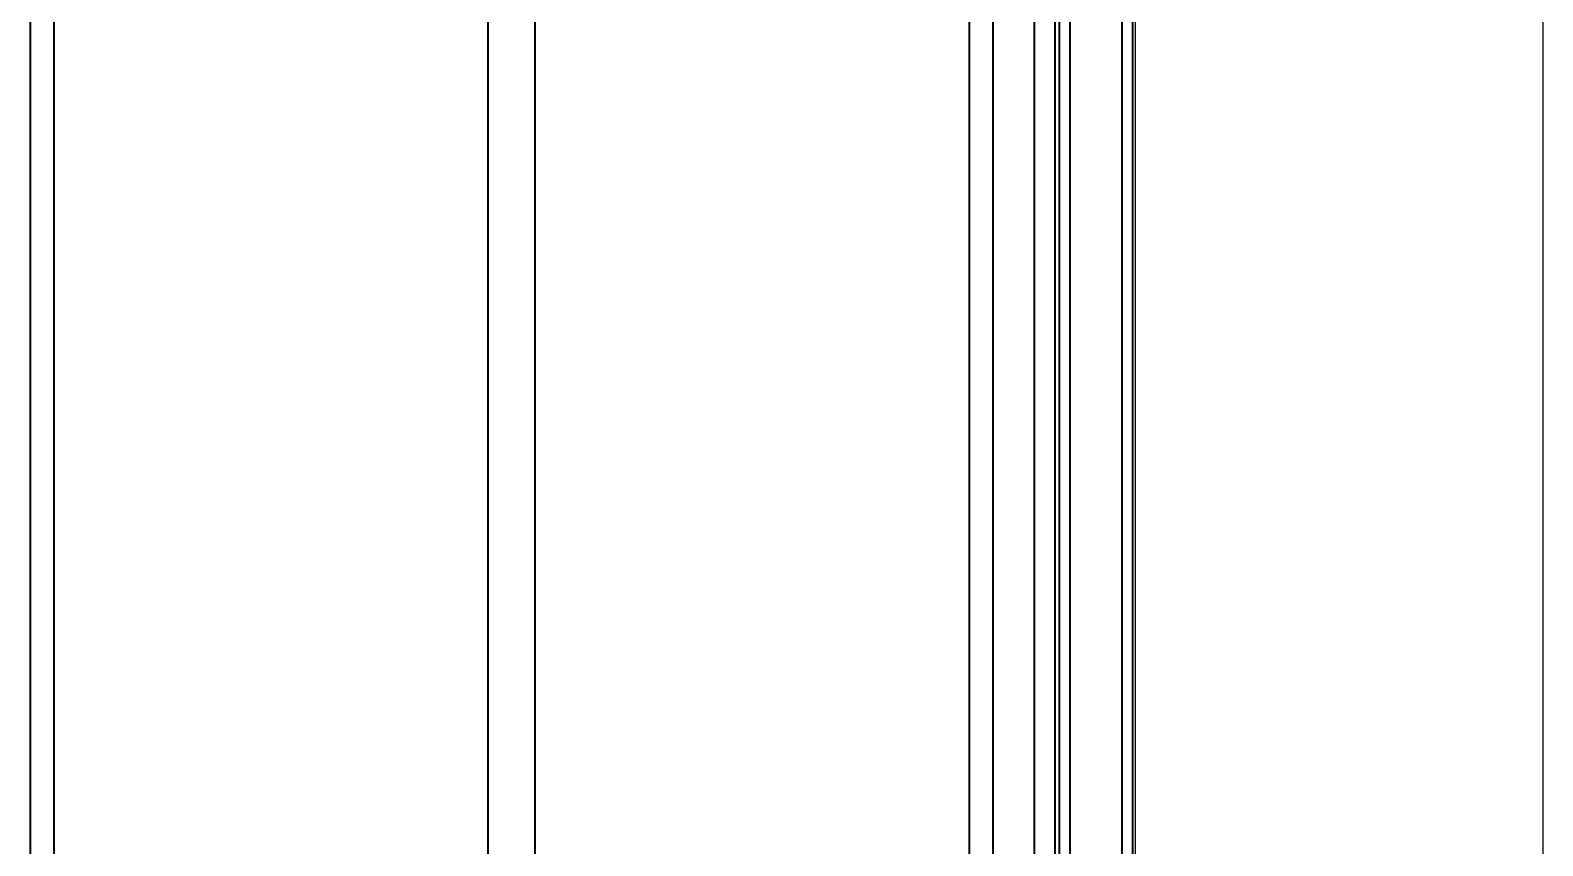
# Model space of a CAD drawing. Header units: millimetres. Extents: x 68 to 2000, y 100 to 2870.
# Drawn here: x 776.2 to 849.3, y 2219.8 to 2259.2 of the extents above; entities that cross this region are included whole.
import ezdxf

# ---------------------------------------------------------------- set-up
doc = ezdxf.new("R2010")
doc.units = ezdxf.units.MM
doc.header["$LTSCALE"] = 10
doc.layers.add('_Sichtbarkanten', color=7, linetype='Continuous', lineweight=25)
doc.layers.add('Sichtbar schmal (ISO)', color=7, linetype='Continuous', lineweight=35)

msp = doc.modelspace()

# ---------------------------------------------------------------- linework, layer by layer
at = {"layer": '_Sichtbarkanten'}
for p, q in [((849.2794404529775, 2523.669854925541), (849.2794404529775, 1623.669854925541)), ((829.5794404529772, 2470.669854925541), (829.5794404529775, 1676.669854925541))]:
    msp.add_line(p, q, dxfattribs=at)
at = {"layer": 'Sichtbar schmal (ISO)'}
for p, q in [((825.9208652369571, 1675.678201684142), (825.920865236957, 2471.66150816694)), ((826.420789084537, 2471.66150816674), (826.4207890845372, 1675.678201684342)), ((828.9380918214171, 1675.660518184942), (828.938091821417, 2471.67919166614)), ((829.438015668997, 2471.679191666071), (829.438015668997, 1675.660518185011)), ((824.705875018067, 2171.291590124245), (824.7333107523074, 2471.479037340351)), ((825.705722713227, 2171.286354160811), (825.7331584474682, 2471.473801374656)), ((776.1565652024377, 2418.994319704128), (776.1566152486474, 2203.348979768297)), ((777.297756217657, 2418.993964513741), (777.2977918782169, 2203.348628905123)), ((821.5610898045971, 2203.348630539208), (821.5610855433384, 2418.993875623603)), ((822.7022697055613, 2203.348973347661), (822.7022778918359, 2418.994240520654)), ((798.2882594637781, 2218.763773848041), (798.2882594637781, 2403.568767253719)), ((800.5706214421762, 2218.763774868212), (800.570621442176, 2403.568768170941))]:
    msp.add_line(p, q, dxfattribs=at)

doc.saveas('drawing.dxf')
